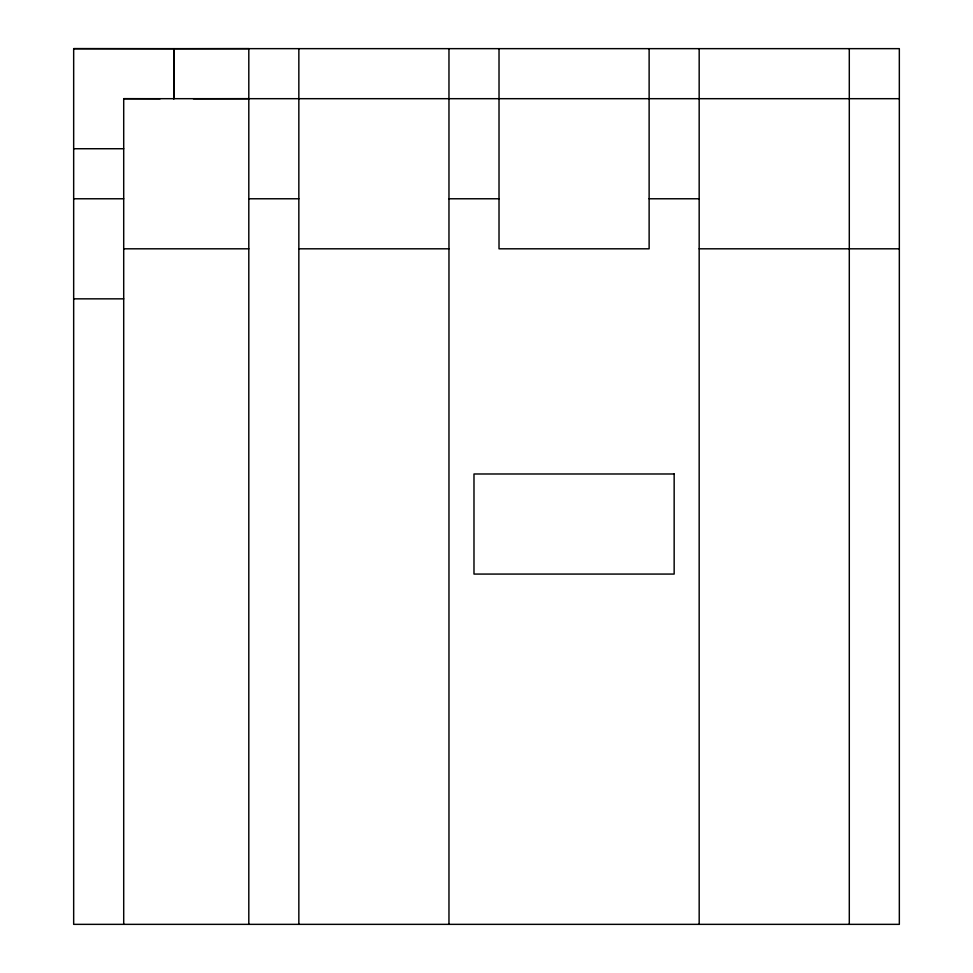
<?xml version="1.0" encoding="UTF-8"?>
<svg xmlns="http://www.w3.org/2000/svg" width="973" height="973" viewBox="0 0 973 973"><rect width="100%" height="100%" fill="white"/><g stroke="black" fill="none" stroke-linecap="round" stroke-linejoin="round"><path stroke-width="1.46" d="M173.753 98.784L173.936 48.747L248.808 48.65L248.808 924.35M193.408 98.76L248.808 98.687M73.668 48.65L899.332 48.65L899.332 924.35L73.668 924.35L73.668 48.65L173.936 48.747L173.936 98.784M123.705 924.35L123.705 98.687L899.332 98.687M73.668 148.735L123.705 148.735M73.668 198.772L123.705 198.772M248.808 198.772L298.845 198.772M448.967 198.772L499.015 198.772M649.125 198.772L699.173 198.772M123.705 248.808L248.808 248.808M298.845 248.808L448.967 248.808M699.173 248.808L899.332 248.808M73.668 298.845L123.705 298.845M123.705 98.687L160.107 98.76M849.295 48.65L849.295 924.35M699.173 48.65L699.173 924.35M649.125 48.65L649.125 248.808L499.015 248.808L499.015 48.65M448.967 48.65L448.967 924.35M298.845 48.65L298.845 924.35M674.155 473.985L473.985 473.985L473.985 574.07L674.155 574.07L674.155 473.985"/></g></svg>
